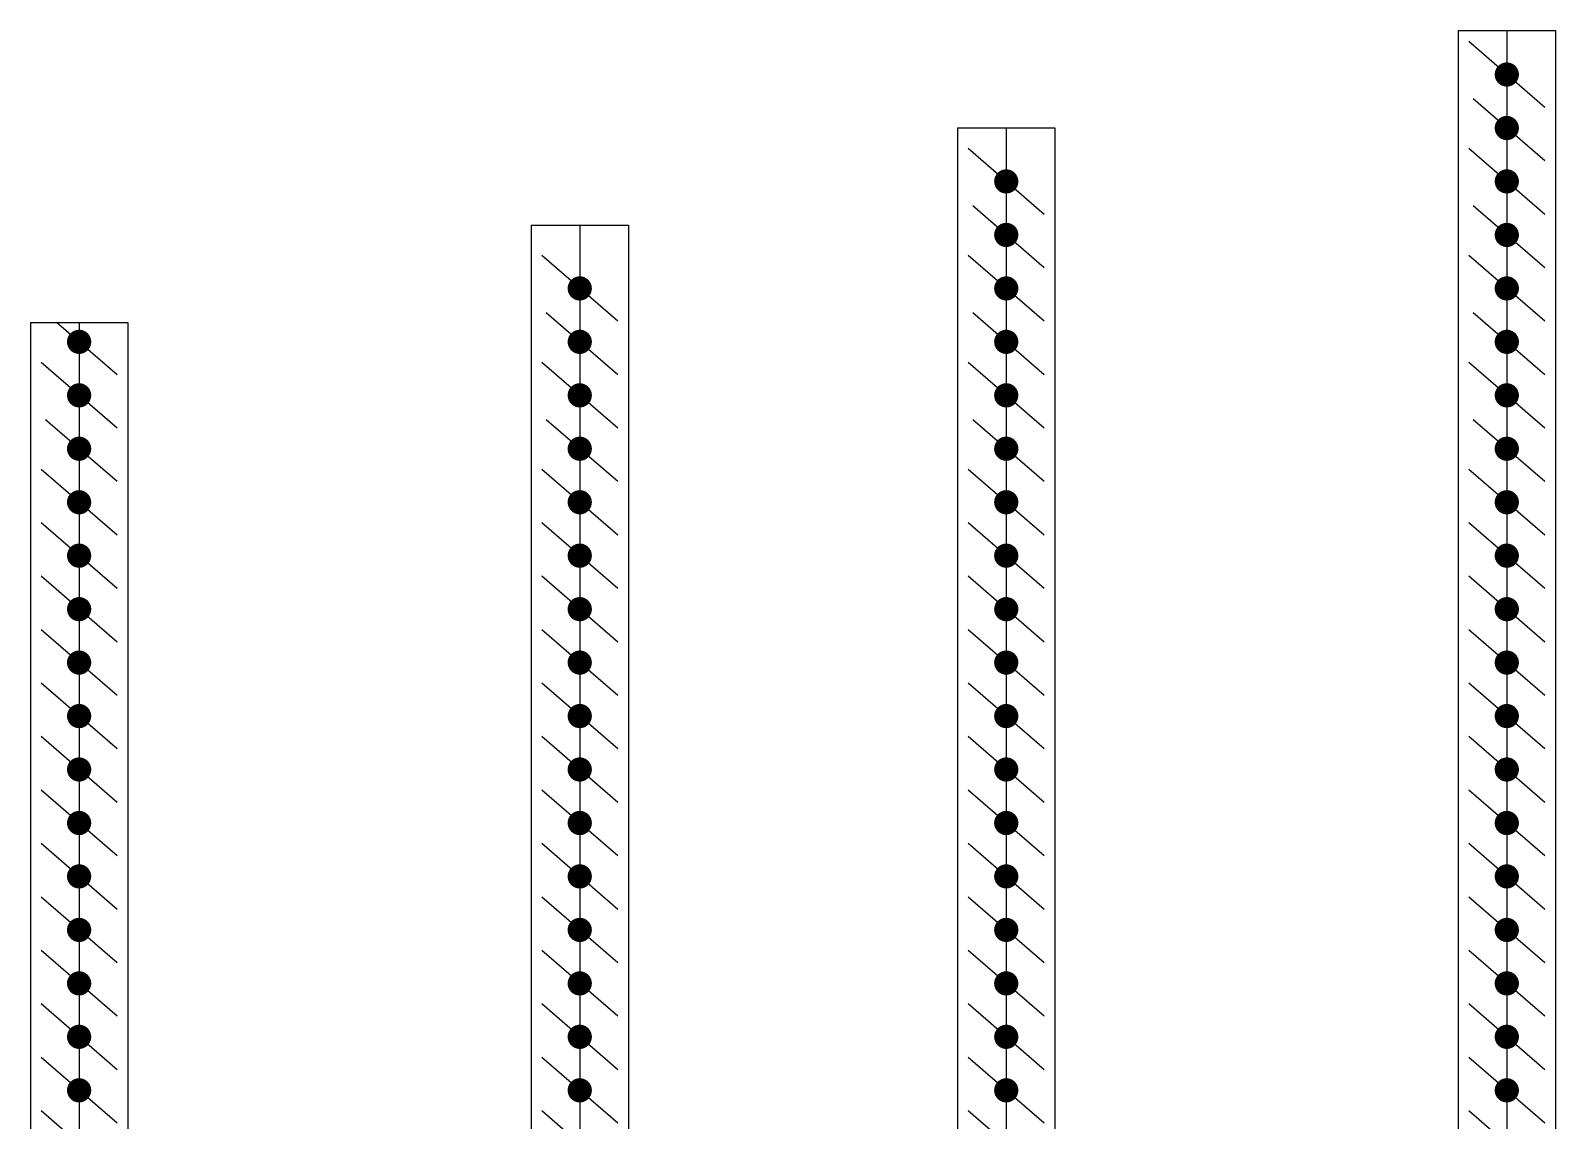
# Model space of a CAD drawing. Extents: x 462150 to 608263, y 35809 to 85242.
# Drawn here: x 519276 to 520844, y 67859 to 68979 of the extents above; entities that cross this region are included whole.
import ezdxf

# ---------------------------------------------------------------- set-up
doc = ezdxf.new("R2010")
doc.units = 0
doc.header["$LTSCALE"] = 500
doc.header["$MEASUREMENT"] = 0
doc.layers.add('AC-DAMPER', color=2, linetype='Continuous')
doc.layers.add('AC.VD.', color=41, linetype='Continuous')

# ---------------------------------------------------------------- blocks, each defined once
blk = doc.blocks.new('MD-1100')
at = {"layer": 'AC-DAMPER'}
for p, q in [((-1100, 50), (0, 50)), ((-1100, -50), (-1100, 50)), ((-1046.2, 39), (-1100, -23.1)), ((-991.2, 39), (-1058.9, -39)), ((-936.3, 39), (-1000, -34.5)), ((-881.3, 39), (-948.9, -39)), ((-826.4, 39), (-894, -39)), ((-771.4, 39), (-839, -39)), ((-716.5, 39), (-784.1, -39)), ((-661.5, 39), (-729.1, -39)), ((-606.5, 39), (-674.2, -39)), ((-551.6, 39), (-619.2, -39)), ((-496.6, 39), (-564.3, -39)), ((-441.7, 39), (-509.3, -39)), ((-386.7, 39), (-454.4, -39)), ((-331.8, 39), (-399.4, -39)), ((-276.8, 39), (-344.5, -39)), ((-221.9, 39), (-289.5, -39)), ((-1100, 0), (41.6, 0)), ((-1100, -50), (0, -50))]:
    blk.add_line(p, q, dxfattribs=at)
at = {"layer": 'AC-DAMPER', "const_width": 12.5}
for points in [[(-1080, 6.2, -1), (-1080, -6.2, -1)], [(-1025, 6.2, -1), (-1025, -6.2, -1)], [(-970.1, 6.2, -1), (-970.1, -6.2, -1)], [(-915.1, 6.2, -1), (-915.1, -6.2, -1)], [(-860.2, 6.2, -1), (-860.2, -6.2, -1)], [(-805.2, 6.2, -1), (-805.2, -6.2, -1)], [(-750.3, 6.2, -1), (-750.3, -6.2, -1)], [(-695.3, 6.2, -1), (-695.3, -6.2, -1)], [(-640.4, 6.2, -1), (-640.4, -6.2, -1)], [(-585.4, 6.2, -1), (-585.4, -6.2, -1)], [(-530.5, 6.2, -1), (-530.5, -6.2, -1)], [(-475.5, 6.2, -1), (-475.5, -6.2, -1)], [(-420.5, 6.2, -1), (-420.5, -6.2, -1)], [(-365.6, 6.2, -1), (-365.6, -6.2, -1)], [(-310.6, 6.2, -1), (-310.6, -6.2, -1)]]:
    blk.add_lwpolyline(points, format="xyb", close=True, dxfattribs=at)
blk = doc.blocks.new('MD-1200')
at = {"layer": 'AC-DAMPER'}
for p, q in [((-1200, 50), (0, 50)), ((-1200, -50), (-1200, 50)), ((-1101.1, 39), (-1168.8, -39)), ((-1046.2, 39), (-1109.9, -34.5)), ((-991.2, 39), (-1058.9, -39)), ((-936.3, 39), (-1000, -34.5)), ((-881.3, 39), (-948.9, -39)), ((-826.4, 39), (-894, -39)), ((-771.4, 39), (-839, -39)), ((-716.5, 39), (-784.1, -39)), ((-661.5, 39), (-729.1, -39)), ((-606.5, 39), (-674.2, -39)), ((-551.6, 39), (-619.2, -39)), ((-496.6, 39), (-564.3, -39)), ((-441.7, 39), (-509.3, -39)), ((-386.7, 39), (-454.4, -39)), ((-331.8, 39), (-399.4, -39)), ((-276.8, 39), (-344.5, -39)), ((-221.9, 39), (-289.5, -39)), ((-1200, 0), (41.6, 0)), ((-1200, -50), (0, -50))]:
    blk.add_line(p, q, dxfattribs=at)
at = {"layer": 'AC-DAMPER', "const_width": 12.5}
for points in [[(-1134.9, 6.2, -1), (-1134.9, -6.2, -1)], [(-1080, 6.2, -1), (-1080, -6.2, -1)], [(-1025, 6.2, -1), (-1025, -6.2, -1)], [(-970.1, 6.2, -1), (-970.1, -6.2, -1)], [(-915.1, 6.2, -1), (-915.1, -6.2, -1)], [(-860.2, 6.2, -1), (-860.2, -6.2, -1)], [(-805.2, 6.2, -1), (-805.2, -6.2, -1)], [(-750.3, 6.2, -1), (-750.3, -6.2, -1)], [(-695.3, 6.2, -1), (-695.3, -6.2, -1)], [(-640.4, 6.2, -1), (-640.4, -6.2, -1)], [(-585.4, 6.2, -1), (-585.4, -6.2, -1)], [(-530.5, 6.2, -1), (-530.5, -6.2, -1)], [(-475.5, 6.2, -1), (-475.5, -6.2, -1)], [(-420.5, 6.2, -1), (-420.5, -6.2, -1)], [(-365.6, 6.2, -1), (-365.6, -6.2, -1)], [(-310.6, 6.2, -1), (-310.6, -6.2, -1)]]:
    blk.add_lwpolyline(points, format="xyb", close=True, dxfattribs=at)
blk = doc.blocks.new('MD-1300')
at = {"layer": 'AC-DAMPER'}
for p, q in [((-1300, 50), (0, 50)), ((-1300, -50), (-1300, 50)), ((-1211, 39), (-1278.7, -39)), ((-1156.1, 39), (-1219.8, -34.5)), ((-1101.1, 39), (-1168.8, -39)), ((-1046.2, 39), (-1109.9, -34.5)), ((-991.2, 39), (-1058.9, -39)), ((-936.3, 39), (-1000, -34.5)), ((-881.3, 39), (-948.9, -39)), ((-826.4, 39), (-894, -39)), ((-771.4, 39), (-839, -39)), ((-716.5, 39), (-784.1, -39)), ((-661.5, 39), (-729.1, -39)), ((-606.5, 39), (-674.2, -39)), ((-551.6, 39), (-619.2, -39)), ((-496.6, 39), (-564.3, -39)), ((-441.7, 39), (-509.3, -39)), ((-386.7, 39), (-454.4, -39)), ((-331.8, 39), (-399.4, -39)), ((-276.8, 39), (-344.5, -39)), ((-221.9, 39), (-289.5, -39)), ((-1300, 0), (41.6, 0)), ((-1300, -50), (0, -50))]:
    blk.add_line(p, q, dxfattribs=at)
at = {"layer": 'AC-DAMPER', "const_width": 12.5}
for points in [[(-1244.9, 6.2, -1), (-1244.9, -6.2, -1)], [(-1189.9, 6.2, -1), (-1189.9, -6.2, -1)], [(-1134.9, 6.2, -1), (-1134.9, -6.2, -1)], [(-1080, 6.2, -1), (-1080, -6.2, -1)], [(-1025, 6.2, -1), (-1025, -6.2, -1)], [(-970.1, 6.2, -1), (-970.1, -6.2, -1)], [(-915.1, 6.2, -1), (-915.1, -6.2, -1)], [(-860.2, 6.2, -1), (-860.2, -6.2, -1)], [(-805.2, 6.2, -1), (-805.2, -6.2, -1)], [(-750.3, 6.2, -1), (-750.3, -6.2, -1)], [(-695.3, 6.2, -1), (-695.3, -6.2, -1)], [(-640.4, 6.2, -1), (-640.4, -6.2, -1)], [(-585.4, 6.2, -1), (-585.4, -6.2, -1)], [(-530.5, 6.2, -1), (-530.5, -6.2, -1)], [(-475.5, 6.2, -1), (-475.5, -6.2, -1)], [(-420.5, 6.2, -1), (-420.5, -6.2, -1)], [(-365.6, 6.2, -1), (-365.6, -6.2, -1)], [(-310.6, 6.2, -1), (-310.6, -6.2, -1)]]:
    blk.add_lwpolyline(points, format="xyb", close=True, dxfattribs=at)
blk = doc.blocks.new('MD-1400')
at = {"layer": 'AC-DAMPER'}
for p, q in [((-1400, 50), (0, 50)), ((-1400, -50), (-1400, 50)), ((-1320.9, 39), (-1388.6, -39)), ((-1266, 39), (-1329.7, -34.5)), ((-1211, 39), (-1278.7, -39)), ((-1156.1, 39), (-1219.8, -34.5)), ((-1101.1, 39), (-1168.8, -39)), ((-1046.2, 39), (-1109.9, -34.5)), ((-991.2, 39), (-1058.9, -39)), ((-936.3, 39), (-1000, -34.5)), ((-881.3, 39), (-948.9, -39)), ((-826.4, 39), (-894, -39)), ((-771.4, 39), (-839, -39)), ((-716.5, 39), (-784.1, -39)), ((-661.5, 39), (-729.1, -39)), ((-606.5, 39), (-674.2, -39)), ((-551.6, 39), (-619.2, -39)), ((-496.6, 39), (-564.3, -39)), ((-441.7, 39), (-509.3, -39)), ((-386.7, 39), (-454.4, -39)), ((-331.8, 39), (-399.4, -39)), ((-276.8, 39), (-344.5, -39)), ((-221.9, 39), (-289.5, -39)), ((-1400, 0), (41.6, 0)), ((-1400, -50), (0, -50))]:
    blk.add_line(p, q, dxfattribs=at)
at = {"layer": 'AC-DAMPER', "const_width": 12.5}
for points in [[(-1354.8, 6.2, -1), (-1354.8, -6.2, -1)], [(-1299.8, 6.2, -1), (-1299.8, -6.2, -1)], [(-1244.9, 6.2, -1), (-1244.9, -6.2, -1)], [(-1189.9, 6.2, -1), (-1189.9, -6.2, -1)], [(-1134.9, 6.2, -1), (-1134.9, -6.2, -1)], [(-1080, 6.2, -1), (-1080, -6.2, -1)], [(-1025, 6.2, -1), (-1025, -6.2, -1)], [(-970.1, 6.2, -1), (-970.1, -6.2, -1)], [(-915.1, 6.2, -1), (-915.1, -6.2, -1)], [(-860.2, 6.2, -1), (-860.2, -6.2, -1)], [(-805.2, 6.2, -1), (-805.2, -6.2, -1)], [(-750.3, 6.2, -1), (-750.3, -6.2, -1)], [(-695.3, 6.2, -1), (-695.3, -6.2, -1)], [(-640.4, 6.2, -1), (-640.4, -6.2, -1)], [(-585.4, 6.2, -1), (-585.4, -6.2, -1)], [(-530.5, 6.2, -1), (-530.5, -6.2, -1)], [(-475.5, 6.2, -1), (-475.5, -6.2, -1)], [(-420.5, 6.2, -1), (-420.5, -6.2, -1)], [(-365.6, 6.2, -1), (-365.6, -6.2, -1)], [(-310.6, 6.2, -1), (-310.6, -6.2, -1)]]:
    blk.add_lwpolyline(points, format="xyb", close=True, dxfattribs=at)

msp = doc.modelspace()

# ---------------------------------------------------------------- block references
at = {"layer": 'AC.VD.', "rotation": 270}
for name, p in [('MD-1400', (520793.6, 67579.1)), ('MD-1300', (520279.2, 67579.1)), ('MD-1200', (519840.9, 67579.1)), ('MD-1100', (519326.4, 67579.1))]:
    msp.add_blockref(name, p, dxfattribs=at)

doc.saveas('drawing.dxf')
